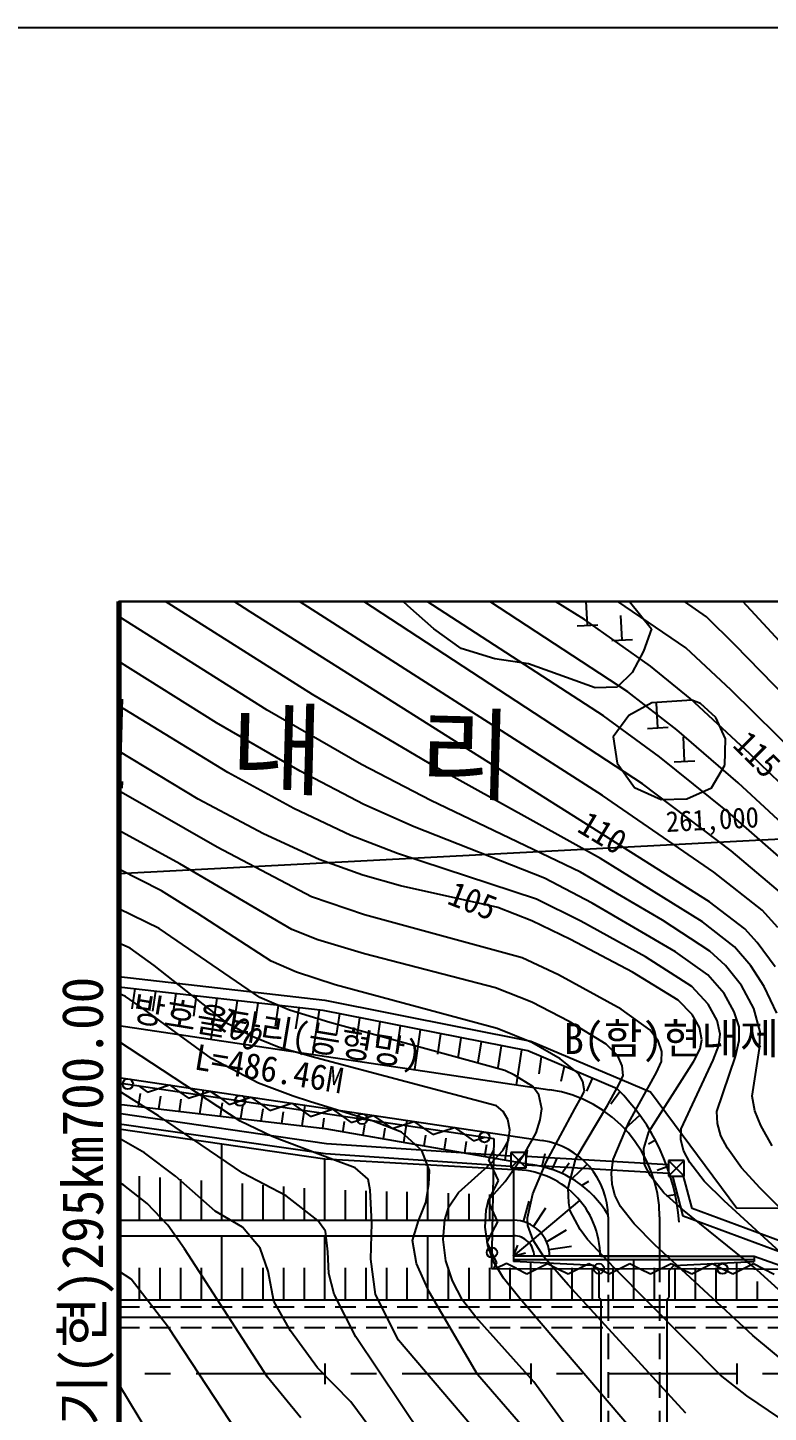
# Model space of a CAD drawing. Header units: millimetres. Extents: x 13158 to 13954, y 1103 to 1809.
# Drawn here: x 13232.8 to 13304.7, y 1484.6 to 1619.1 of the extents above; entities that cross this region are included whole.
import ezdxf
from ezdxf.enums import TextEntityAlignment as Align
from ezdxf.xclip import XClip

# ---------------------------------------------------------------- set-up
doc = ezdxf.new("R2010")
doc.units = ezdxf.units.MM
doc.header["$LTSCALE"] = 10
doc.header["$MEASUREMENT"] = 0
doc.header["$XCLIPFRAME"] = 2
for name, pattern in [('A-CENTR01', [2, 1.25, -0.25, 0.25, -0.25]), ('CENTER', [2, 1.25, -0.25, 0.25, -0.25]), ('HIDDEN', [0.375, 0.25, -0.125])]:
    doc.linetypes.add(name, pattern=pattern)
for name, color, linetype in [('TN-MACL', 6, 'A-CENTR01'), ('TZ-BASE', 253, 'Continuous'), ('TZ-CABL', 4, 'Continuous')]:
    doc.layers.add(name, color=color, linetype=linetype)
doc.layers.add('TX-PAPR', color=2, linetype='Continuous', plot=False)
doc.styles.add('HANA', font='GulimChe.ttf')
doc.styles.add('굴림체', font='GulimChe.ttf')
doc.linetypes.add('ZIGZAG', pattern='A,0.0001,-0.2,[131,ltypeshp.shx,S=0.2,R=0,X=-0.2,Y=0],-0.4,[131,ltypeshp.shx,S=0.2,R=180,X=0.2,Y=0],-0.2', length=0.8001)

# ---------------------------------------------------------------- blocks, each defined once
blk = doc.blocks.new('JD-SGKLSNK8SGJS87')
at = {"layer": 'TZ-BASE'}
for p, q in [((57.05, 73.5, 117), (42.09, 83.99, 117)), ((55.05, 70.49, 116), (36.33, 83.29, 116)), ((12.75, 73.97, 110), (0.46, 81.98, 110)), ((49.41, 66.22, 114), (28.15, 80.16, 114)), ((45.22, 73.25, 115), (35.71, 79.13, 115)), ((28.06, 74.58, 115.59), (25.22, 77.16, 115.59)), ((47.07, 63.89, 113), (26.34, 77.33, 113)), ((18.8, 65.95, 109), (2.62, 76.19, 109)), ((50.85, 57.28, 112), (21.5, 76.48, 112)), ((57.36, 45.82, 110), (12.75, 73.97, 110)), ((46.97, 56.14, 111), (17.47, 75.04, 111)), ((30.58, 72.35, 115.59), (28.06, 74.58, 115.59)), ((45.49, 72.68, 115.27), (45.37, 75.08, 115.27)), ((49.58, 75, 115.59), (51.73, 72.35, 115.59)), ((77.79, 56.38, 118), (60.48, 75.1, 118)), ((14.39, 64.45, 108), (0, 73.52, 108)), ((44.49, 72.63, 115.27), (46.49, 72.73, 115.27)), ((51.61, 68.72, 115), (45.22, 73.25, 115)), ((48.86, 71.24, 115.29), (48.74, 73.64, 115.29)), ((59.8, 70.77, 117), (57.05, 73.5, 117)), ((33.22, 70.44, 115.59), (30.58, 72.35, 115.59)), ((47.86, 71.19, 115.29), (49.86, 71.3, 115.29)), ((51.73, 72.35, 115.59), (50.93, 70.18, 115.59)), ((36.49, 69.41, 115.59), (33.22, 70.44, 115.59)), ((50.93, 70.18, 115.59), (49.83, 68.08, 115.59)), ((59.46, 66.37, 116), (55.05, 70.49, 116)), ((71.38, 58.88, 117), (59.8, 70.77, 117)), ((9.46, 63.21, 107), (0, 69.16, 107)), ((39.77, 68.94, 115.59), (36.49, 69.41, 115.59)), ((43.46, 67.6, 115.59), (39.77, 68.94, 115.59)), ((55.47, 65.56, 115), (51.61, 68.72, 115)), ((46.25, 66.59, 115.59), (43.46, 67.6, 115.59)), ((49.83, 68.08, 115.59), (48.39, 66.66, 115.59)), ((30.7, 58.94, 109), (18.8, 65.95, 109)), ((48.39, 66.66, 115.59), (46.25, 66.59, 115.59)), ((54.17, 62.53, 114), (49.41, 66.22, 114)), ((67.99, 57.96, 116), (59.46, 66.37, 116)), ((10.57, 58.37, 106), (0, 64.85, 106)), ((51.75, 65.16, 114.42), (49.53, 63.93, 114.42)), ((55.64, 65.42, 114.42), (51.75, 65.16, 114.42)), ((52.32, 62.72, 114), (52.19, 65.12, 114)), ((61.27, 60.19, 115), (55.47, 65.56, 115)), ((56.48, 65.09, 114.42), (55.64, 65.42, 114.42)), ((57.98, 63.71, 114.42), (56.48, 65.09, 114.42)), ((0, 48.59), (280, 63.21)), ((17.6, 58.5, 107), (9.46, 63.21, 107)), ((23.54, 59.17, 108), (14.39, 64.45, 108)), ((52.51, 59.9, 113), (47.07, 63.89, 113)), ((49.53, 63.93, 114.42), (48.01, 61.85, 114.42)), ((58.89, 61.65, 114.42), (57.98, 63.71, 114.42)), ((48.01, 61.85, 114.42), (48.39, 59.29, 114.42)), ((51.32, 62.67, 114), (53.32, 62.78, 114)), ((60.14, 57.38, 114), (54.17, 62.53, 114)), ((54.93, 59.47, 113.98), (54.81, 61.86, 113.98)), ((58.85, 59.09, 114.42), (58.89, 61.65, 114.42)), ((7.7, 55.79, 105), (0, 60.46, 105)), ((30.3, 55.68, 108), (23.54, 59.17, 108)), ((48.39, 59.29, 114.42), (50.06, 56.93, 114.42)), ((59.09, 54.6, 113), (52.51, 59.9, 113)), ((53.93, 59.41, 113.98), (55.93, 59.52, 113.98)), ((68.62, 53.09, 115), (61.27, 60.19, 115)), ((16.99, 54.89, 106), (10.57, 58.37, 106)), ((23.79, 55.28, 107), (17.6, 58.5, 107)), ((46.77, 50.02, 109), (30.7, 58.94, 109)), ((57.53, 56.89, 114.42), (58.85, 59.09, 114.42)), ((9.54, 51.14, 104), (0, 56.59, 104)), ((50.06, 56.93, 114.42), (52.67, 55.76, 114.42)), ((59.46, 50.78, 112), (50.85, 57.28, 112)), ((55.14, 55.84, 114.42), (57.53, 56.89, 114.42)), ((67.55, 50.51, 114), (60.14, 57.38, 114)), ((14.03, 52.43, 105), (7.7, 55.79, 105)), ((28.67, 53.1, 107), (23.79, 55.28, 107)), ((44.81, 48.72, 108), (30.3, 55.68, 108)), ((57.77, 48.69, 111), (46.97, 56.14, 111)), ((52.67, 55.76, 114.42), (55.14, 55.84, 114.42)), ((22.52, 52.27, 106), (16.99, 54.89, 106)), ((65.68, 48.85, 113), (59.09, 54.6, 113)), ((5.9, 49.53, 103), (0, 52.75, 103)), ((41.31, 48.12, 107), (28.67, 53.1, 107)), ((18.68, 46.31, 104), (9.54, 51.14, 104)), ((19.44, 49.94, 105), (14.03, 52.43, 105)), ((27.04, 50.52, 106), (22.52, 52.27, 106)), ((23.67, 48.4, 105), (19.44, 49.94, 105)), ((40.54, 46.08, 106), (27.04, 50.52, 106)), ((56.66, 43.89, 109), (46.77, 50.02, 109)), ((64.43, 46.56, 112), (59.46, 50.78, 112)), ((4.12, 46.89, 102), (0, 49, 102)), ((16.78, 43.13, 103), (5.9, 49.53, 103)), ((52.8, 44.04, 108), (44.81, 48.72, 108)), ((62.48, 45, 111), (57.77, 48.69, 111)), ((27.35, 47.37, 105), (23.67, 48.4, 105)), ((36.79, 45.28, 105), (27.35, 47.37, 105)), ((45.94, 45.69, 107), (41.31, 48.12, 107)), ((7.58, 44.73, 102), (4.12, 46.89, 102)), ((23.85, 44.56, 104), (18.68, 46.31, 104)), ((44.84, 43.94, 106), (40.54, 46.08, 106)), ((60.78, 43.21, 110), (57.36, 45.82, 110)), ((3.89, 43.24, 101), (0, 45.14, 101)), ((14.78, 40.05, 102), (7.58, 44.73, 102)), ((39.14, 40.4, 104), (23.85, 44.56, 104)), ((40.11, 43.98, 105), (36.79, 45.28, 105)), ((54.04, 40.98, 107), (45.94, 45.69, 107)), ((63.98, 43.32, 111), (62.48, 45, 111)), ((13.67, 36.52, 101), (3.89, 43.24, 101)), ((19.32, 42.15, 103), (16.78, 43.13, 103)), ((43.84, 42.18, 105), (40.11, 43.98, 105)), ((51.12, 40.47, 106), (44.84, 43.94, 106)), ((57.38, 41.03, 108), (52.8, 44.04, 108)), ((59.79, 41.47, 109), (56.66, 43.89, 109)), ((61.98, 41.88, 110), (60.78, 43.21, 110)), ((1.09, 41.34, 100), (0, 41.81, 100)), ((23.84, 40.78, 103), (19.32, 42.15, 103)), ((49.88, 38.98, 105), (43.84, 42.18, 105)), ((63.72, 39.5, 110), (61.98, 41.88, 110)), ((3.43, 39.63, 100), (1.09, 41.34, 100)), ((36.57, 37.46, 103), (23.84, 40.78, 103)), ((42.7, 38.75, 104), (39.14, 40.4, 104)), ((55.63, 37.61, 106), (51.12, 40.47, 106)), ((57.2, 38.72, 107), (54.04, 40.98, 107)), ((58.92, 39.64, 108), (57.38, 41.03, 108)), ((61.36, 39.6, 109), (59.79, 41.47, 109)), ((10.63, 33.96, 100), (3.43, 39.63, 100)), ((17.25, 38.98, 102), (14.78, 40.05, 102)), ((60.46, 37.69, 108), (58.92, 39.64, 108)), ((62.67, 37.59, 109), (61.36, 39.6, 109)), ((0, 38.57), (20, 36.26)), ((0, 38.57), (20, 36.26)), ((20.99, 37.76, 102), (17.25, 38.98, 102)), ((36.74, 33.54, 102), (20.99, 37.76, 102)), ((48.76, 35.41, 104), (42.7, 38.75, 104)), ((54.3, 36.28, 105), (49.88, 38.98, 105)), ((58.76, 36.91, 107), (57.2, 38.72, 107)), ((61.65, 35.48, 108), (60.46, 37.69, 108)), ((19.84, 35.27), (-0.14, 37.57)), ((0.62, 36.64, 99), (0, 36.91, 99)), ((2.4, 35.4, 99), (0.62, 36.64, 99)), ((1.55, 37.38), (1.26, 35.44)), ((3.54, 37.15), (3.24, 35.2)), ((5.52, 36.92), (5.23, 34.96)), ((7.51, 36.69), (7.22, 34.72)), ((9.5, 36.46), (8.91, 32.5)), ((16.57, 35.3, 101), (13.67, 36.52, 101)), ((40.1, 36.07, 103), (36.57, 37.46, 103)), ((57.22, 35.89, 106), (55.63, 37.61, 106)), ((59.76, 35.15, 107), (58.76, 36.91, 107)), ((63.9, 35.02, 109), (62.67, 37.59, 109)), ((8.98, 30.61, 99), (2.4, 35.4, 99)), ((11.49, 36.23), (11.19, 34.24)), ((13.47, 36), (13.18, 34)), ((15.46, 35.77), (15.16, 33.75)), ((20.47, 34.11, 101), (16.57, 35.3, 101)), ((17.45, 35.54), (17.14, 33.5)), ((19.44, 35.31), (18.8, 31.02)), ((39.7, 31.34), (19.84, 35.27)), ((20, 36.26), (40, 32.3)), ((20, 36.26), (40, 32.3)), ((43.73, 34.22, 103), (40.1, 36.07, 103)), ((51.57, 33.39, 104), (48.76, 35.41, 104)), ((55.68, 34.88, 105), (54.3, 36.28, 105)), ((58.09, 34.3, 106), (57.22, 35.89, 106)), ((60.22, 33.69, 107), (59.76, 35.15, 107)), ((62.27, 33.2, 108), (61.65, 35.48, 108)), ((0, 33.83), (41.85, 27.58)), ((12.94, 32.75, 100), (10.63, 33.96, 100)), ((37.46, 29.45, 101), (20.47, 34.11, 101)), ((21.41, 34.96), (21.1, 32.89)), ((23.37, 34.57), (23.06, 32.52)), ((25.34, 34.18), (25.03, 32.14)), ((27.3, 33.79), (27, 31.77)), ((47.31, 31.99, 103), (43.73, 34.22, 103)), ((56.38, 33.63, 105), (55.68, 34.88, 105)), ((56.61, 32.43, 105), (56.38, 33.63, 105)), ((58.4, 32.98, 106), (58.09, 34.3, 106)), ((60.24, 32.37, 107), (60.22, 33.69, 107)), ((15.55, 31.69, 100), (12.94, 32.75, 100)), ((29.26, 33.4), (28.69, 29.55)), ((31.23, 33.01), (30.93, 31.02)), ((33.19, 32.63), (32.9, 30.64)), ((40.09, 32.15, 102), (36.74, 33.54, 102)), ((40, 32.3), (51.62, 27.37)), ((40, 32.3), (51.62, 27.37)), ((52.35, 32.32, 104), (51.57, 33.39, 104)), ((52.71, 31.28, 104), (52.35, 32.32, 104)), ((56.44, 31.55, 105), (56.61, 32.43, 105)), ((58.25, 31.88, 106), (58.4, 32.98, 106)), ((59.86, 30.81, 107), (60.24, 32.37, 107)), ((62.22, 31.57, 108), (62.27, 33.2, 108)), ((11.78, 24.52, 98), (0, 32.25, 98)), ((19.13, 30.69, 100), (15.55, 31.69, 100)), ((35.16, 32.24), (34.86, 30.27)), ((37.12, 31.85), (36.8, 29.73)), ((39.08, 31.46), (38.58, 28.07)), ((48.37, 27.66), (39.7, 31.34)), ((42.86, 30.58, 102), (40.09, 32.15, 102)), ((48.44, 30.86, 103), (47.31, 31.99, 103)), ((52.7, 30.31, 104), (52.71, 31.28, 104)), ((55.83, 30.34, 105), (56.44, 31.55, 105)), ((57.69, 30.44, 106), (58.25, 31.88, 106)), ((61.48, 26.94, 108), (62.22, 31.57, 108)), ((13.55, 28.22, 99), (8.98, 30.61, 99)), ((36.67, 26, 100), (19.13, 30.69, 100)), ((41.01, 30.78), (40.76, 29.11)), ((44.64, 29.17, 102), (42.86, 30.58, 102)), ((43.24, 29.84), (42.91, 28.39)), ((48.87, 29.9, 103), (48.44, 30.86, 103)), ((48.97, 28.97, 103), (48.87, 29.9, 103)), ((51.47, 23.48, 105), (55.83, 30.34, 105)), ((52.19, 29.25, 104), (52.7, 30.31, 104)), ((54.6, 23.77, 106), (57.69, 30.44, 106)), ((58.06, 25.45, 107), (59.86, 30.81, 107)), ((0, 28.78), (41.11, 22.64)), ((38.42, 28.98, 101), (37.46, 29.45, 101)), ((40.19, 27.9, 101), (38.42, 28.98, 101)), ((45.05, 28.39, 102), (44.64, 29.17, 102)), ((45.21, 27.45, 102), (45.05, 28.39, 102)), ((45.97, 28.68), (45.42, 27.43)), ((48.58, 28.11, 103), (48.97, 28.97, 103)), ((49.51, 24.41, 104), (52.19, 29.25, 104)), ((0.06, 27.42), (-0.12, 26.19)), ((3.83, 25.03, 97), (0, 27.47, 97)), ((1.86, 27.98), (2.78, 27.34)), ((2.05, 27.21), (1.86, 25.95)), ((2.78, 27.34), (4.91, 28.04)), ((4.03, 26.94), (3.85, 25.72)), ((4.91, 28.04), (5.82, 27.4)), ((5.82, 27.4), (6.74, 26.75)), ((6.74, 26.75), (8.86, 27.45)), ((8.17, 27.56), (7.82, 25.25)), ((8.86, 27.45), (9.78, 26.81)), ((16.93, 26.95, 99), (13.55, 28.22, 99)), ((18.49, 26.43, 99), (16.93, 26.95, 99)), ((40.77, 27.08, 101), (40.19, 27.9, 101)), ((41.07, 25.72, 101), (40.77, 27.08, 101)), ((44.9, 26.84, 102), (45.21, 27.45, 102)), ((47.49, 26.1, 103), (48.58, 28.11, 103)), ((48.65, 27.39), (47.78, 26.17)), ((51.62, 27.37), (60, 16.08)), ((51.62, 27.37), (60, 16.08)), ((61.75, 25.53, 108), (61.48, 26.94, 108)), ((0, 26.18), (20, 23.81)), ((6.01, 26.67), (5.84, 25.48)), ((9.78, 26.81), (10.69, 26.16)), ((10.01, 26.32), (9.81, 25.01)), ((10.69, 26.16), (12.82, 26.86)), ((11.98, 26.02), (11.8, 24.78)), ((12.82, 26.86), (13.73, 26.22)), ((13.73, 26.22), (14.65, 25.57)), ((13.96, 25.72), (13.78, 24.54)), ((14.65, 25.57), (16.77, 26.27)), ((16.77, 26.27), (17.69, 25.63)), ((17.69, 25.63), (18.6, 24.98)), ((18.06, 26.08), (17.76, 24.07)), ((24.7, 24.52, 99), (18.49, 26.43, 99)), ((18.6, 24.98), (20.73, 25.68)), ((20.73, 25.68), (21.65, 25.04)), ((37.3, 25.45, 100), (36.67, 26, 100)), ((40.89, 24.64, 101), (41.07, 25.72, 101)), ((41.49, 20.53, 102), (44.27, 25.71, 102)), ((44.27, 25.71, 102), (44.9, 26.84, 102)), ((44.38, 20.91, 103), (47.49, 26.1, 103)), ((0, 25.27), (0.17, 25.26)), ((0, 24.27), (0.06, 24.26)), ((0.06, 24.26), (20.05, 21.37)), ((0.17, 25.26), (20.15, 22.37)), ((12.04, 19.47, 97), (3.83, 25.03, 97)), ((14.88, 23.05, 98), (11.78, 24.52, 98)), ((15.94, 25.42), (15.77, 24.31)), ((19.89, 24.82), (19.75, 23.84)), ((21.65, 25.04), (22.56, 24.39)), ((21.87, 24.49), (21.73, 23.6)), ((22.56, 24.39), (24.69, 25.09)), ((24.69, 25.09), (25.6, 24.45)), ((27.43, 23.46, 99), (24.7, 24.52, 99)), ((25.6, 24.45), (26.52, 23.8)), ((26.52, 23.8), (28.64, 24.5)), ((27.95, 24.6), (27.63, 22.47)), ((28.64, 24.5), (29.56, 23.86)), ((37.75, 24.68, 100), (37.3, 25.45, 100)), ((37.96, 23.68, 100), (37.75, 24.68, 100)), ((40.5, 23.39, 101), (40.89, 24.64, 101)), ((47.99, 20.79, 104), (49.51, 24.41, 104)), ((50.57, 25.12), (49.12, 23.77)), ((58.12, 24.29, 107), (58.06, 25.45, 107)), ((58.46, 23.1, 107), (58.12, 24.29, 107)), ((62.32, 24.1, 108), (61.75, 25.53, 108)), ((0, 23.77), (20, 20.88)), ((2.49, 21.44, 96), (0, 22.88, 96)), ((15.77, 22.67, 98), (14.88, 23.05, 98)), ((20, 23.81), (40, 20.31)), ((23.84, 24.17), (23.69, 23.16)), ((25.81, 23.84), (25.66, 22.82)), ((29.4, 21.69, 99), (27.43, 23.46, 99)), ((29.56, 23.86), (30.47, 23.22)), ((29.76, 23.18), (29.6, 22.13)), ((30.47, 23.22), (32.6, 23.91)), ((31.73, 22.86), (31.57, 21.78)), ((32.6, 23.91), (33.51, 23.27)), ((33.51, 23.27), (34.43, 22.63)), ((34.43, 22.63), (35.49, 22.97)), ((37.84, 23.12), (37.48, 20.75)), ((37.83, 22.64, 100), (37.96, 23.68, 100)), ((39.31, 21.26, 101), (40.5, 23.39, 101)), ((50.97, 21.88, 105), (51.47, 23.48, 105)), ((54.58, 22.74, 106), (54.6, 23.77, 106)), ((59.1, 21.9, 107), (58.46, 23.1, 107)), ((63.45, 22.12, 108), (62.32, 24.1, 108)), ((10, 14.9), (10, 22.32)), ((21.02, 20.72, 98), (15.77, 22.67, 98)), ((20.15, 22.37), (38.04, 21.16)), ((30.17, 19.72, 99), (29.4, 21.69, 99)), ((33.71, 22.54), (33.54, 21.44)), ((35.68, 22.23), (35.51, 21.09)), ((36.4, 21.77), (35.88, 20.78)), ((36.15, 20.46, 100), (37.29, 21.67, 100)), ((37.29, 21.67, 100), (37.83, 22.64, 100)), ((39.65, 21.71), (39.45, 20.36)), ((51.04, 20.31, 105), (50.97, 21.88, 105)), ((52.09, 22.68), (51.43, 22.28)), ((54.81, 21.67, 106), (54.58, 22.74, 106)), ((55.43, 20.51, 106), (54.81, 21.67, 106)), ((60.45, 19.99, 107), (59.1, 21.9, 107)), ((5.49, 19.19, 96), (2.49, 21.44, 96)), ((20, 14.9), (20, 20.88)), ((20, 20.88), (38.32, 19.82)), ((20.05, 21.37), (38.04, 20.16)), ((22.93, 20.01, 98), (21.02, 20.72, 98)), ((30, 14.9), (30, 20.3)), ((32.98, 17.61, 100), (36.15, 20.46, 100)), ((35.88, 20.78), (36.84, 18.76)), ((37.51, 18.66, 101), (39.31, 21.26, 101)), ((39.54, 21.49), (38.04, 19.99)), ((38.04, 21.49), (39.54, 19.99)), ((39.54, 21.49), (38.04, 21.49)), ((38.04, 21.49), (38.04, 19.99)), ((39.54, 19.99), (39.54, 21.49)), ((39.54, 21.14), (53.38, 20.33)), ((39.54, 20.28), (53.38, 19.47)), ((40.19, 17.47, 102), (41.49, 20.53, 102)), ((41.36, 21.35), (41.08, 20.11)), ((42.53, 20.92), (42.05, 19.83)), ((43.72, 20.45), (43, 19.45)), ((43.61, 18.03, 103), (44.38, 20.91, 103)), ((45.47, 20.35), (43.97, 18.94)), ((47.83, 19.48, 104), (47.99, 20.79, 104)), ((51.61, 19.21, 105), (51.04, 20.31, 105)), ((54.88, 20.69), (53.38, 19.19)), ((53.38, 20.69), (54.88, 19.19)), ((54.88, 20.69), (53.38, 20.69)), ((53.38, 20.69), (53.38, 19.19)), ((54.88, 19.19), (54.88, 20.69)), ((56.84, 18.7, 106), (55.43, 20.51, 106)), ((2, 14.9), (2, 19.19)), ((4, 14.9), (4, 19.04)), ((9.35, 15.8, 96), (5.49, 19.19, 96)), ((6, 14.9), (6, 18.9)), ((16.25, 17.26, 97), (12.04, 19.47, 97)), ((24.19, 18.88, 98), (22.93, 20.01, 98)), ((24.38, 17.82, 98), (24.19, 18.88, 98)), ((30.1, 18.38, 99), (30.17, 19.72, 99)), ((38.04, 19.99), (39.54, 19.99)), ((38.32, 19.82), (38.32, 11.4)), ((47.89, 18.41, 104), (47.83, 19.48, 104)), ((52.93, 17.58, 105), (51.61, 19.21, 105)), ((53.24, 20.09), (52.26, 19.73)), ((53.38, 19.19), (54.88, 19.19)), ((54.8, 15.31), (53.8, 19.19)), ((55.66, 16.06), (54.84, 19.19)), ((62.26, 18.02, 107), (60.45, 19.99, 107)), ((0.47, 18.3, 95), (0, 18.6, 95)), ((2.75, 16.54, 95), (0.47, 18.3, 95)), ((8, 14.9), (8, 18.75)), ((12, 14.9), (12, 18.46)), ((14, 14.9), (14, 18.32)), ((16, 14.9), (16, 18.18)), ((18, 14.9), (18, 18.03)), ((22, 14.9), (22, 17.83)), ((24, 14.9), (24, 17.77)), ((24.55, 14.62, 98), (24.38, 17.82, 98)), ((26, 14.9), (26, 17.71)), ((28, 14.9), (28, 17.66)), ((29.79, 16.63, 99), (30.1, 18.38, 99)), ((32, 14.9), (32, 17.54)), ((32.03, 16.21, 100), (32.98, 17.61, 100)), ((34, 14.9), (34, 17.48)), ((36.33, 17.77), (35.81, 16.78)), ((35.89, 16.87, 101), (37.51, 18.66, 101)), ((36.84, 18.76), (36.33, 17.77)), ((43.69, 16.58, 103), (43.61, 18.03, 103)), ((45.61, 18.68), (44.95, 18.27)), ((48.17, 17.35, 104), (47.89, 18.41, 104)), ((54.73, 15.95, 105), (52.93, 17.58, 105)), ((58.78, 16.8, 106), (56.84, 18.7, 106)), ((71.14, 9.04, 107), (62.26, 18.02, 107)), ((4.74, 14.43, 95), (2.75, 16.54, 95)), ((19.32, 14.88, 97), (16.25, 17.26, 97)), ((29.08, 14.85, 99), (29.79, 16.63, 99)), ((31.64, 14.93, 100), (32.03, 16.21, 100)), ((35.67, 15.89, 101), (35.89, 16.87, 101)), ((35.81, 16.78), (36.77, 14.76)), ((36, 14.9), (36, 17.42)), ((38.32, 11.4), (44.75, 16.83)), ((39.3, 14.76), (39.85, 16.76)), ((39.66, 15.14, 102), (40.19, 17.47, 102)), ((43.81, 15.82, 103), (43.69, 16.58, 103)), ((48.69, 16.23, 104), (48.17, 17.35, 104)), ((50.04, 14.55, 104), (48.69, 16.23, 104)), ((54.01, 17.38), (53.18, 17.25)), ((71.49, 5.07, 106), (58.78, 16.8, 106)), ((60, 16.08), (80, 16.2)), ((60, 16.08), (80, 16.2)), ((0, 14.9), (38.32, 14.9)), ((12, 14.23, 96), (9.35, 15.8, 96)), ((20.04, 13.85, 97), (19.32, 14.88, 97)), ((28.51, 12.95, 99), (29.08, 14.85, 99)), ((31.49, 13.03, 100), (31.64, 14.93, 100)), ((35.57, 14.24, 101), (35.67, 15.89, 101)), ((39.7, 14.41, 102), (39.66, 15.14, 102)), ((40.27, 14.3), (41.46, 16.12)), ((44.78, 14, 103), (43.81, 15.82, 103)), ((47.5, 15.22), (47.5, 11.4)), ((52.5, 15.22), (52.5, 11.4)), ((61.61, 10.37, 105), (54.73, 15.95, 105)), ((73.42, 8.41), (54.8, 15.31)), ((73.36, 9.5), (55.66, 16.06)), ((6.37, 12.13, 95), (4.74, 14.43, 95)), ((13.71, 12.18, 96), (12, 14.23, 96)), ((20.28, 11.85, 97), (20.04, 13.85, 97)), ((24.46, 11.14, 98), (24.55, 14.62, 98)), ((35.81, 12.45, 101), (35.57, 14.24, 101)), ((36.25, 13.77), (35.74, 12.78)), ((36.77, 14.76), (36.25, 13.77)), ((40.22, 12.98, 102), (39.7, 14.41, 102)), ((41.52, 12.81), (43.46, 13.97)), ((45.51, 13.04, 103), (44.78, 14, 103)), ((52.04, 12.53, 104), (50.04, 14.55, 104)), ((0, 13.4), (38.32, 13.4)), ((14.43, -0.35, 95), (6.37, 12.13, 95)), ((10, 7.18), (10, 13.39)), ((14.5, 9.95, 96), (13.71, 12.18, 96)), ((20, 7.19), (20, 13.4)), ((28.9, 10.7, 99), (28.51, 12.95, 99)), ((30, 7.19), (30, 13.4)), ((31.74, 10.96, 100), (31.49, 13.03, 100)), ((35.74, 12.78), (36.22, 11.77)), ((36.42, 10.82, 101), (35.81, 12.45, 101)), ((38.32, 11.4), (38.73, 12.5)), ((41.27, 11.34, 102), (40.22, 12.98, 102)), ((41.76, 12.06), (43.95, 12.38)), ((48.08, 10.27, 103), (45.51, 13.04, 103)), ((61.56, 3.7, 104), (52.04, 12.53, 104)), ((20.39, 9.72, 97), (20.28, 11.85, 97)), ((24.91, 7.68, 98), (24.46, 11.14, 98)), ((32.39, 9.03, 100), (31.74, 10.96, 100)), ((36.7, 10.76), (36.22, 11.77)), ((36.41, 10.21), (36.7, 10.76)), ((37.35, 9.27, 101), (36.42, 10.82, 101)), ((38.32, 11.4), (39.49, 11.74)), ((46.6, 11.4), (38.32, 11.4)), ((38.32, 11.4), (38.32, 10.9)), ((61.68, 11.05), (38.32, 11.05)), ((46.1, 10.5), (38.32, 10.9)), ((40, 7.19), (40, 10.81)), ((43.62, 8.64, 102), (41.27, 11.34, 102)), ((53.4, 11.4), (46.6, 11.4)), ((46.8, 11.4), (53.2, 11.4)), ((47.5, 11.4), (47.5, 11.4)), ((50, 7.19), (50, 11.05)), ((53.4, 11.4), (61.68, 11.4)), ((53.9, 10.5), (61.68, 10.9)), ((60, 7.19), (60, 10.81)), ((61.68, 11.4), (61.68, 10.9)), ((61.68, 11.4), (73.61, 7.19)), ((1.17, 9.19, 94), (0, 9.97, 94)), ((2, 7.18), (2, 10.29)), ((4, 7.18), (4, 10.29)), ((6, 7.18), (6, 10.29)), ((8, 7.18), (8, 10.29)), ((12, 7.18), (12, 10.29)), ((14, 7.19), (14, 10.29)), ((15.05, 7.03, 96), (14.5, 9.95, 96)), ((16, 7.19), (16, 10.29)), ((18, 7.19), (18, 10.29)), ((20.9, 7.74, 97), (20.39, 9.72, 97)), ((22, 7.19), (22, 10.29)), ((24, 7.19), (24, 10.29)), ((26, 7.19), (26, 10.29)), ((28, 7.19), (28, 10.29)), ((30.11, 7.95, 99), (28.9, 10.7, 99)), ((32, 7.19), (32, 10.29)), ((34, 7.19), (34, 10.29)), ((36, 7.19), (36, 10.29)), ((37.62, 10.71), (36.62, 10.21)), ((38.62, 10.21), (37.62, 10.71)), ((38, 7.19), (38, 10.29)), ((38.62, 10.21), (39.62, 9.71)), ((39.62, 9.71), (41.62, 10.7)), ((41.62, 10.7), (42.62, 10.2)), ((42, 7.19), (42, 10.29)), ((42.62, 10.2), (43.62, 9.7)), ((43.62, 9.7), (45.62, 10.7)), ((44, 7.19), (44, 10.29)), ((45.62, 10.7), (46.62, 10.2)), ((46, 7.19), (46, 10.29)), ((46.6, 10), (46.1, 10.5)), ((46.6, 10), (46.1, 10.5)), ((46.6, 10), (46.6, 7.4)), ((46.62, 10.2), (47.62, 9.7)), ((47.62, 9.7), (49.62, 10.7)), ((48, 7.19), (48, 10.29)), ((58.41, -0.15, 103), (48.08, 10.27, 103)), ((49.62, 10.7), (50.62, 10.2)), ((50.62, 10.2), (51.62, 9.7)), ((51.62, 9.7), (53.62, 10.7)), ((52, 7.19), (52, 10.29)), ((53.4, 10), (53.9, 10.5)), ((53.4, 10), (53.4, 7.4)), ((53.62, 10.7), (54.62, 10.2)), ((54, 7.19), (54, 10.29)), ((54.62, 10.2), (55.62, 9.7)), ((55.62, 9.7), (57.62, 10.69)), ((56, 7.19), (56, 10.29)), ((57.62, 10.69), (58.62, 10.19)), ((58, 7.19), (58, 10.29)), ((58.62, 10.19), (59.62, 9.69)), ((59.62, 9.69), (61.62, 10.69)), ((75.67, -2.34, 105), (61.61, 10.37, 105)), ((61.62, 10.69), (62.62, 10.19)), ((62.62, 10.18), (63.62, 9.67)), ((4.82, 4.48, 94), (1.17, 9.19, 94)), ((33.37, 7.15, 100), (32.39, 9.03, 100)), ((38.94, 7.32, 101), (37.35, 9.27, 101)), ((55.06, -3.84, 102), (43.62, 8.64, 102)), ((62, 7.19), (62, 8.97)), ((0, 7.18), (280, 7.19)), ((16.67, 4.18, 96), (15.05, 7.03, 96)), ((22.99, 3.57, 97), (20.9, 7.74, 97)), ((27.15, 3.25, 98), (24.91, 7.68, 98)), ((34.81, -0.09, 99), (30.11, 7.95, 99)), ((34.67, 5.5, 100), (33.37, 7.15, 100)), ((51.1, -6.93, 101), (38.94, 7.32, 101)), ((46.8, 7.2), (46.6, 7.4)), ((46.8, 7.2), (46.8, -13.7)), ((53.2, 7.2), (53.4, 7.4)), ((53.2, 7.2), (53.2, -13.7)), ((40.3, -0.79, 100), (34.67, 5.5, 100)), ((13.63, -8.92, 94), (4.82, 4.48, 94)), ((19.27, 0.57, 96), (16.67, 4.18, 96)), ((29.51, -6.12, 97), (22.99, 3.57, 97)), ((40.82, -12.74, 98), (27.15, 3.25, 98)), ((65.38, 0.53, 104), (61.56, 3.7, 104)), ((0, 1), (0, -1)), ((22.51, -2.74, 96), (19.27, 0.57, 96)), ((20, 1), (20, -1)), ((40, 1), (40, -1)), ((60, 1), (60, -1)), ((60, 1), (60, -1)), ((3.01, -6, 93), (0, -1.01, 93)), ((17.65, -4.29, 95), (14.43, -0.35, 95)), ((43.06, -9.55, 99), (34.81, -0.09, 99)), ((47.12, -10.15, 100), (40.3, -0.79, 100)), ((60.96, -2.15, 103), (58.41, -0.15, 103)), ((64.18, -4.3, 103), (60.96, -2.15, 103)), ((31.72, -15.09, 96), (22.51, -2.74, 96))]:
    blk.add_line(p, q, dxfattribs=at)
at = {"layer": 'TZ-BASE', "ltscale": 0.2}
for p, q in [((-0.11, 28.28), (36.42, 22.83)), ((36.42, 22.83), (36.19, 10.21)), ((36.19, 10.21), (61.64, 10.19)), ((61.64, 10.19), (72.89, 10.08))]:
    blk.add_line(p, q, dxfattribs=at)
at = {"layer": 'TZ-BASE', "linetype": 'HIDDEN'}
for p, q in [((47.5, 11.4), (47.5, -17.9)), ((52.5, 11.4), (52.5, -17.9))]:
    blk.add_line(p, q, dxfattribs=at)
at = {"layer": 'TZ-BASE', "linetype": 'CENTER', "flags": 128}
blk.add_lwpolyline([(700, 0), (280, 0), (0, 0)], dxfattribs=at)
at = {"layer": 'TZ-BASE'}
for centre in [(0.86, 28.13), (11.76, 26.51), (23.62, 24.74), (35.49, 22.97), (36.22, 11.77), (46.62, 10.2), (58.62, 10.19)]:
    blk.add_circle(centre, 0.5, dxfattribs=at)
for centre, radius, start, end in [((40, 15.22), 12.5, 0.0028, 81.5008), ((34.2, 13.2), 20.25, 4.3327, 45.5748), ((40, 15.22), 7.5, 0.0028, 81.5008), ((38.73, 10.17), 10.22, 30.8392, 82.8385), ((38.32, 11.4), 8.42, 359.9996, 89.9996), ((38.32, 11.4), 3.5, 359.9996, 89.9996), ((38.32, 11.4), 2, 359.9996, 89.9996)]:
    blk.add_arc(centre, radius, start, end, dxfattribs=at)
at = {"layer": 'TZ-BASE', "style": 'HANA'}
for s, height, rotation, p in [('현  내  리', 7.2, 358.4888, (-7.59, 57.63)), ('115', 2.4, 315.1854, (59.48, 60.95, 115)), ('110', 2.4, 328.923, (44.37, 52.71, 110)), ('261,000', 2, 2.9892, (53.16, 52.6)), ('105', 2.4, 338.657, (31.75, 45.67, 105)), ('방호울타리(능형망)', 2.5, 350.599, (1.16, 34.33)), ('100', 2.4, 322.5748, (9.16, 33.95, 100)), ('B(함)현내제2 5.0X1', 3, 0.0025, (43.21, 31.05)), ('L=486.46M', 2.5, 350.599, (7.21, 29.57))]:
    blk.add_text(s, height=height, rotation=rotation, dxfattribs=at).set_placement(p)

msp = doc.modelspace()

# ---------------------------------------------------------------- linework, layer by layer
at = {"layer": 'TN-MACL', "const_width": 0.5}
msp.add_lwpolyline([(13241.67, 1563.34), (13241.67, 1413.34)], dxfattribs=at)
at = {"layer": 'TX-PAPR'}
msp.add_lwpolyline([(13157.89, 1103.05), (13953.89, 1103.05), (13953.89, 1619.05), (13157.89, 1619.05)], close=True, dxfattribs=at)
at = {"layer": 'TX-PAPR', "flags": 128}
msp.add_lwpolyline([(13941.67, 1413.34), (13241.67, 1413.34), (13241.67, 1563.34), (13941.67, 1563.34)], close=True, dxfattribs=at)
at = {"layer": 'TZ-CABL', "linetype": 'HIDDEN', "ltscale": 0.8}
for points in [[(13241.67, 1494.84), (13343.83, 1494.84)], [(13241.67, 1493.84), (13343.57, 1493.84)], [(13241.67, 1492.84), (13343.83, 1492.84)]]:
    msp.add_lwpolyline(points, dxfattribs=at)
at = {"layer": 'TZ-CABL', "linetype": 'ZIGZAG', "ltscale": 0.5}
msp.add_lwpolyline([(13241.67, 1493.84), (13343.57, 1493.84)], dxfattribs=at)

# ---------------------------------------------------------------- block references
at = {"layer": 'TZ-BASE'}
ref = msp.add_blockref('JD-SGKLSNK8SGJS87', (13241.67, 1488.34), dxfattribs=at)
XClip(ref).set_block_clipping_path([(0, -75), (699.9999999994, 75)])

# ---------------------------------------------------------------- texts
at = {"layer": 'TN-MACL', "style": '굴림체'}
msp.add_text('MATCH LINE 서기(현)295km700.00', height=4, rotation=90, dxfattribs=at).set_placement((13238.11, 1488.34), align=Align.MIDDLE_CENTER)

doc.saveas('drawing.dxf')
